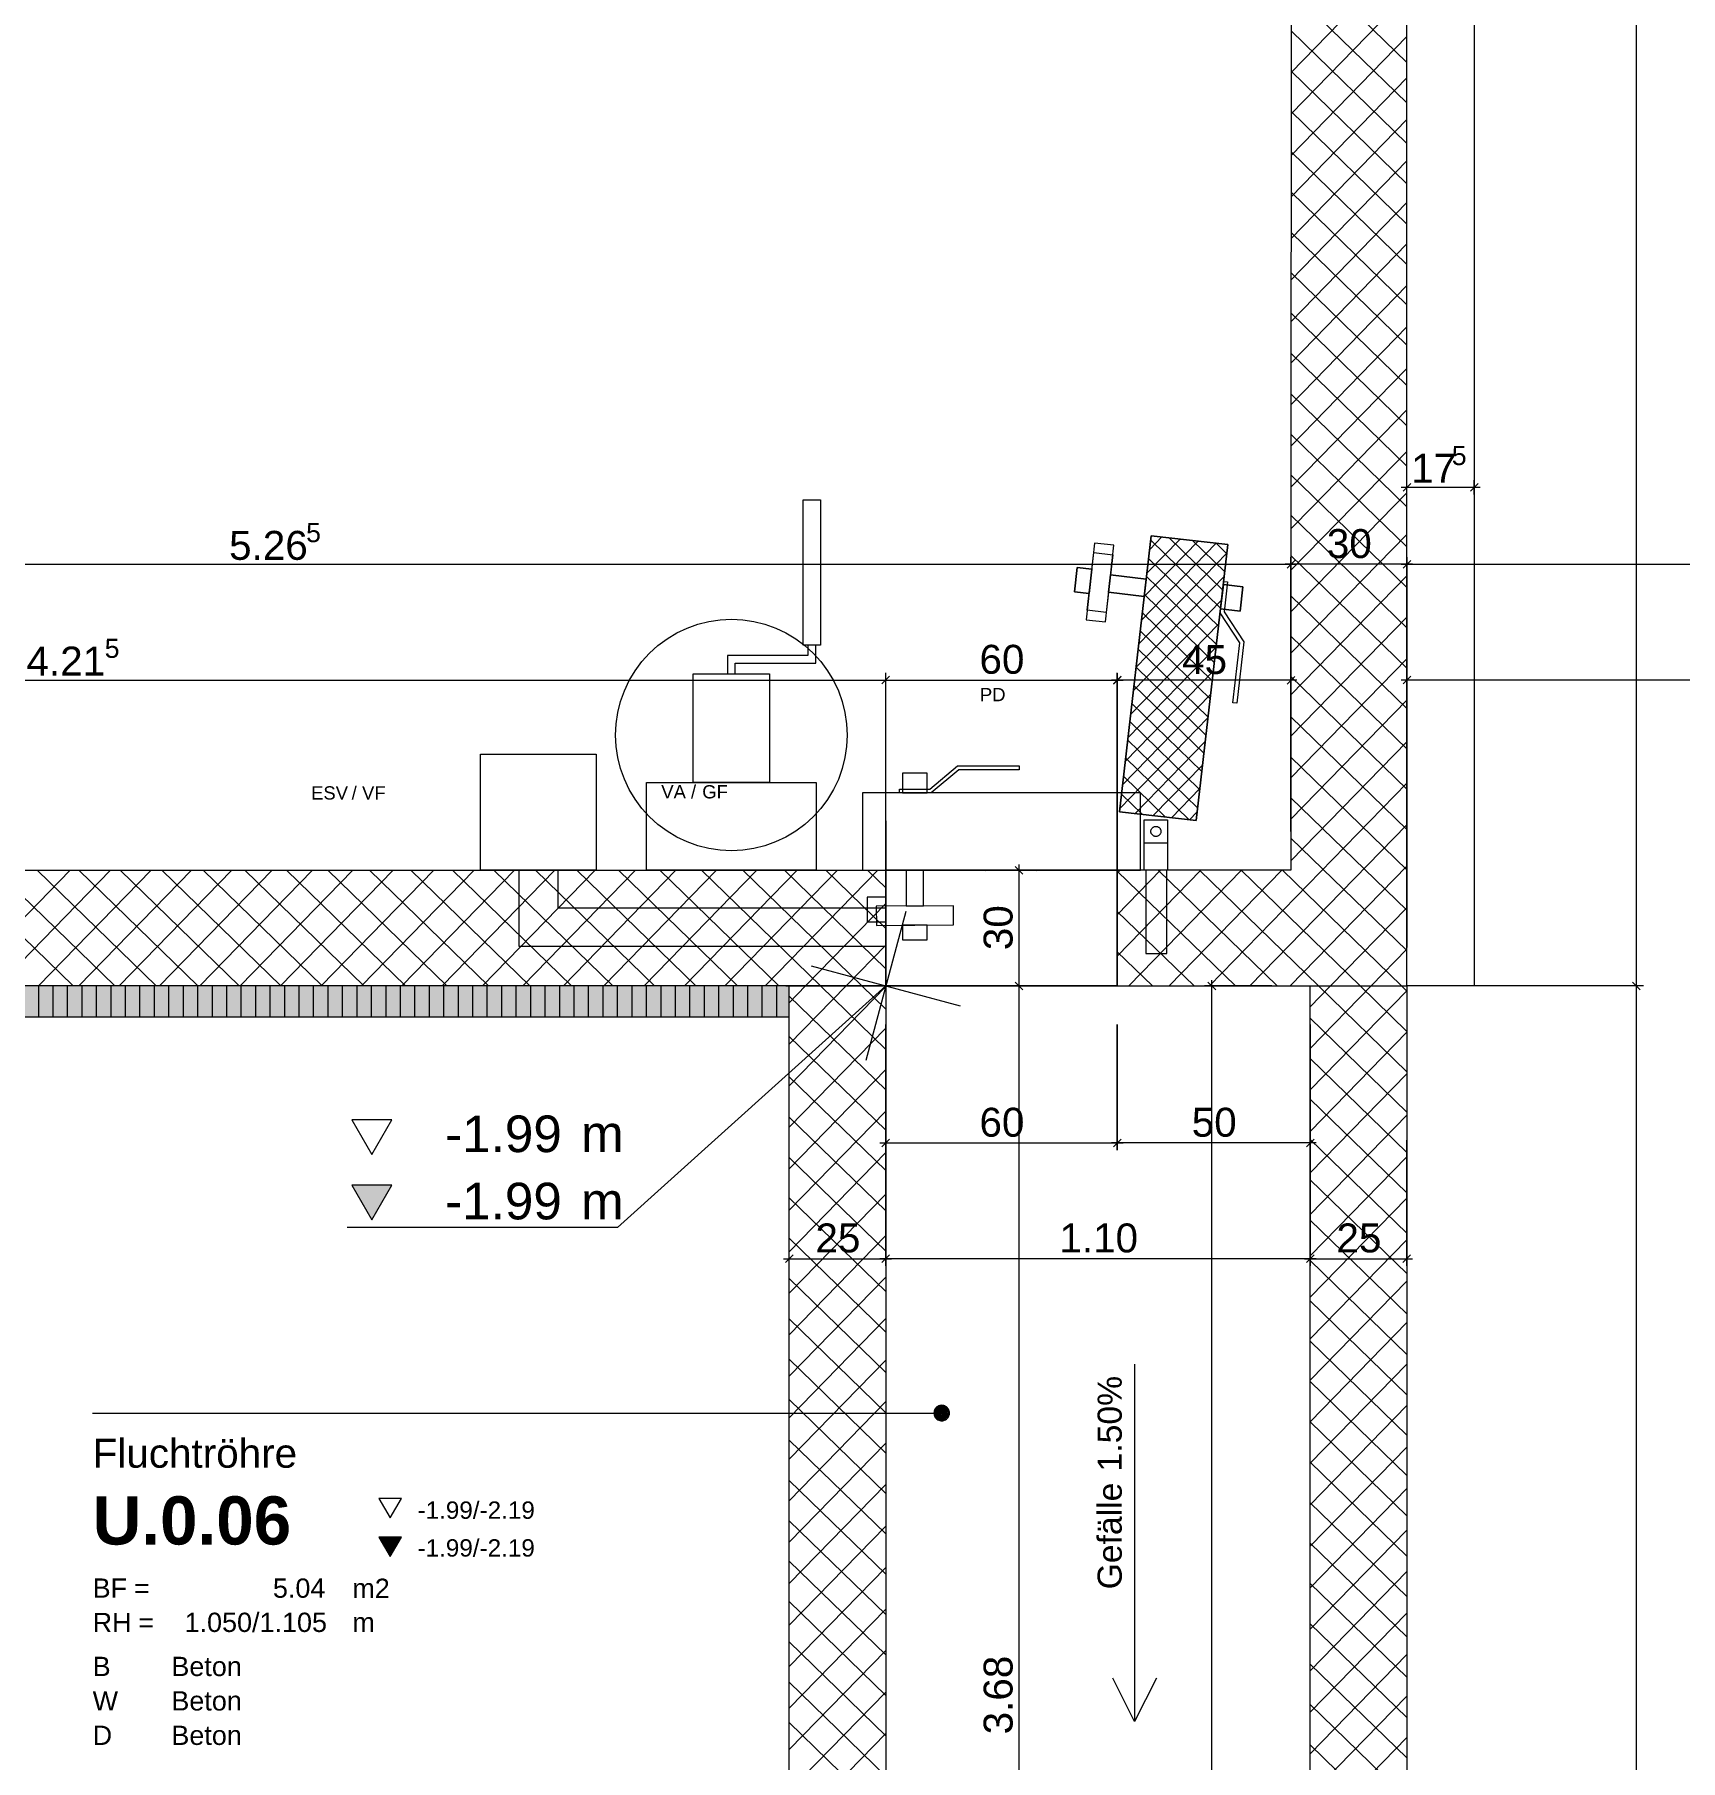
# Model space of a CAD drawing. Extents: x 0 to 1189, y 0 to 841.
# Drawn here: x 95.2 to 180.5, y 232 to 321.5 of the extents above; entities that cross this region are included whole.
import ezdxf
from ezdxf.lldxf.tags import DXFTag

# ---------------------------------------------------------------- set-up
doc = ezdxf.new("R2010")
doc.units = 0
doc.layers.get('0').update_dxf_attribs({"lineweight": 35})
for name, color, linetype, lineweight in [('211.5 Stahlbeton Kontur', 7, 'Continuous', 25), ('211.5 Stahlbeton Schraffur', 7, 'Continuous', 25), ('217.0 Schutzraum', 7, 'Continuous', 25), ('225.2 Dämmung Aussen', 7, 'Continuous', 25), ('225.2 Dämmung Innen', 7, 'Continuous', 25), ('Bemassung', 7, 'Continuous', 25), ('Höhenkoten', 7, 'Continuous', 25), ('Raumstempel', 7, 'Continuous', 25)]:
    doc.layers.add(name, color=color, linetype=linetype, lineweight=lineweight)
doc.styles.get("Standard").update_dxf_attribs({"font": 'arial.ttf'})
tags = doc.linetypes.add('Wipeout_Contour', pattern=[1, 0, -1]).pattern_tags.tags
tags[6:7] = [DXFTag(74, 4), DXFTag(75, 0), DXFTag(340, '0'), DXFTag(46, 1.0), DXFTag(50, 0.0), DXFTag(44, 0.0), DXFTag(45, 0.0)]
tags[4:5] = [DXFTag(74, 4), DXFTag(75, 0), DXFTag(340, '0'), DXFTag(46, 1.0), DXFTag(50, 0.0), DXFTag(44, 0.0), DXFTag(45, 0.0)]

# ---------------------------------------------------------------- blocks, each defined once
blk = doc.blocks.new('Referenz-A0SO6TOG06', base_point=(4.401, 96.704))
at = {"layer": '211.5 Stahlbeton Kontur', "color": 0, "lineweight": 18}
for p, q in [((160.336, 450.142), (160.331, 297)), ((166.331, 297), (166.334, 381.142)), ((160.331, 297), (160.331, 278.142)), ((166.331, 272.142), (166.331, 297)), ((153.091, 295.482), (151.436, 281.177)), ((157.064, 295.022), (153.091, 295.482)), ((155.409, 280.717), (157.064, 295.022)), ((151.436, 281.177), (155.409, 280.717)), ((55.031, 278.145), (139.331, 278.142)), ((139.331, 278.142), (139.331, 272.142)), ((160.331, 278.142), (151.331, 278.142)), ((151.331, 278.142), (151.331, 272.142)), ((134.331, 272.142), (49.031, 272.145)), ((134.156, 272.142), (139.331, 272.142)), ((139.331, 272.142), (134.331, 272.142)), ((134.331, 270.543), (134.331, 272.142)), ((139.331, 272.142), (139.328, 198.542)), ((151.331, 272.142), (160.331, 272.142)), ((160.331, 272.142), (161.331, 272.141)), ((161.328, 198.541), (161.331, 272.142)), ((161.331, 272.141), (166.331, 272.142)), ((161.331, 272.142), (166.331, 272.142)), ((166.331, 272.142), (166.328, 175.541)), ((134.33, 255.564), (134.331, 270.543)), ((134.328, 175.542), (134.33, 255.564))]:
    blk.add_line(p, q, dxfattribs=at)
at = {"layer": '211.5 Stahlbeton Schraffur', "color": 0, "lineweight": 13}
for p, q in [((166.332, 320.013), (160.332, 325.85)), ((160.332, 319.504), (166.332, 325.671)), ((166.332, 317.92), (160.332, 323.758)), ((160.332, 317.353), (166.332, 323.52)), ((166.332, 315.827), (160.332, 321.665)), ((160.332, 315.202), (166.332, 321.369)), ((166.332, 313.735), (160.332, 319.572)), ((160.332, 313.051), (166.332, 319.218)), ((166.332, 311.642), (160.332, 317.479)), ((160.332, 310.9), (166.332, 317.067)), ((166.332, 309.549), (160.332, 315.387)), ((160.332, 308.749), (166.332, 314.916)), ((166.332, 307.456), (160.332, 313.294)), ((160.332, 306.598), (166.332, 312.765)), ((166.332, 305.364), (160.332, 311.201)), ((160.332, 304.447), (166.332, 310.614)), ((166.332, 303.271), (160.332, 309.108)), ((160.332, 302.295), (166.332, 308.462)), ((166.332, 301.178), (160.332, 307.016)), ((160.332, 300.144), (166.332, 306.311)), ((166.332, 299.085), (160.332, 304.923)), ((160.331, 297.993), (166.332, 304.16)), ((166.324, 297), (160.332, 302.83)), ((161.458, 297), (166.332, 302.009)), ((164.173, 297), (160.332, 300.737)), ((163.551, 297), (166.332, 299.858)), ((162.022, 297), (160.331, 298.644)), ((165.644, 297), (166.331, 297.707)), ((160.331, 295.842), (161.458, 297)), ((160.331, 293.691), (163.551, 297)), ((160.331, 291.54), (165.644, 297)), ((166.331, 290.714), (160.331, 296.552)), ((166.331, 292.807), (162.022, 297)), ((166.331, 294.9), (164.173, 297)), ((166.331, 296.992), (166.324, 297)), ((152.867, 293.548), (154.581, 295.309)), ((153.008, 294.768), (153.64, 295.418)), ((156.792, 292.67), (154.012, 295.375)), ((160.331, 289.389), (166.331, 295.556)), ((152.443, 289.886), (157.013, 294.583)), ((152.585, 291.107), (156.462, 295.092)), ((152.726, 292.327), (155.521, 295.2)), ((156.683, 291.73), (153.064, 295.251)), ((156.901, 293.611), (155.233, 295.234)), ((157.01, 294.552), (156.454, 295.093)), ((166.331, 288.621), (160.331, 294.459)), ((156.574, 290.789), (152.955, 294.311)), ((152.302, 288.665), (156.872, 293.362)), ((156.466, 289.849), (152.846, 293.37)), ((160.331, 287.238), (166.331, 293.405)), ((152.161, 287.445), (156.731, 292.142)), ((156.357, 288.908), (152.738, 292.43)), ((166.331, 286.529), (160.331, 292.366)), ((152.02, 286.224), (156.59, 290.921)), ((156.248, 287.968), (152.629, 291.489)), ((160.331, 285.087), (166.331, 291.254)), ((156.139, 287.027), (152.52, 290.548)), ((166.331, 284.436), (160.331, 290.273)), ((151.878, 285.003), (156.449, 289.7)), ((156.03, 286.087), (152.411, 289.608)), ((160.331, 282.936), (166.331, 289.103)), ((151.737, 283.783), (156.307, 288.48)), ((155.922, 285.146), (152.302, 288.667)), ((166.331, 282.343), (160.331, 288.181)), ((151.596, 282.562), (156.166, 287.259)), ((155.813, 284.205), (152.194, 287.727)), ((155.704, 283.265), (152.085, 286.786)), ((160.331, 280.785), (166.331, 286.952)), ((151.455, 281.341), (156.025, 286.038)), ((155.595, 282.324), (151.976, 285.846)), ((166.331, 280.25), (160.331, 286.088)), ((155.486, 281.384), (151.867, 284.905)), ((152.25, 281.083), (155.884, 284.818)), ((160.331, 278.634), (166.331, 284.801)), ((155.054, 280.759), (151.758, 283.965)), ((166.331, 278.158), (160.331, 283.995)), ((153.833, 280.9), (151.65, 283.024)), ((153.19, 280.974), (155.742, 283.597)), ((152.612, 281.041), (151.541, 282.084)), ((154.131, 280.865), (155.601, 282.377)), ((156.107, 272.142), (166.331, 282.65)), ((166.331, 276.065), (160.331, 281.902)), ((155.071, 280.756), (155.46, 281.156)), ((158.2, 272.142), (166.331, 280.498)), ((166.331, 273.972), (160.331, 279.81)), ((160.293, 272.142), (166.331, 278.347)), ((97.227, 272.143), (91.06, 278.144)), ((91.232, 272.144), (97.069, 278.144)), ((99.378, 272.143), (93.211, 278.144)), ((93.324, 272.144), (99.162, 278.143)), ((101.529, 272.143), (95.362, 278.144)), ((95.417, 272.144), (101.255, 278.143)), ((97.51, 272.143), (103.347, 278.143)), ((103.68, 272.143), (97.513, 278.143)), ((99.603, 272.143), (105.44, 278.143)), ((105.831, 272.143), (99.664, 278.143)), ((101.695, 272.143), (107.533, 278.143)), ((107.982, 272.143), (101.815, 278.143)), ((103.788, 272.143), (109.626, 278.143)), ((110.133, 272.143), (103.966, 278.143)), ((105.881, 272.143), (111.718, 278.143)), ((112.284, 272.143), (106.117, 278.143)), ((107.974, 272.143), (113.811, 278.143)), ((114.436, 272.143), (108.268, 278.143)), ((110.066, 272.143), (115.904, 278.143)), ((116.587, 272.143), (110.42, 278.143)), ((112.159, 272.143), (117.997, 278.143)), ((118.738, 272.143), (112.571, 278.143)), ((114.252, 272.143), (120.09, 278.143)), ((120.889, 272.143), (114.722, 278.143)), ((116.345, 272.143), (122.182, 278.143)), ((123.04, 272.143), (116.873, 278.143)), ((118.437, 272.143), (124.275, 278.143)), ((125.191, 272.143), (119.024, 278.143)), ((120.53, 272.143), (126.368, 278.143)), ((127.342, 272.142), (121.175, 278.143)), ((122.623, 272.143), (128.461, 278.143)), ((129.493, 272.142), (123.326, 278.143)), ((124.716, 272.143), (130.553, 278.142)), ((131.644, 272.142), (125.477, 278.143)), ((126.808, 272.142), (132.646, 278.142)), ((133.795, 272.142), (127.628, 278.143)), ((128.901, 272.142), (134.739, 278.142)), ((135.946, 272.142), (129.779, 278.143)), ((130.994, 272.142), (136.832, 278.142)), ((138.097, 272.142), (131.93, 278.142)), ((133.087, 272.142), (138.924, 278.142)), ((139.331, 273.035), (134.081, 278.142)), ((139.331, 275.128), (136.232, 278.142)), ((139.331, 277.221), (138.384, 278.142)), ((151.331, 277.987), (151.481, 278.142)), ((151.331, 275.836), (153.574, 278.142)), ((151.331, 273.685), (155.667, 278.142)), ((157.457, 272.142), (151.331, 278.102)), ((151.922, 272.142), (157.759, 278.142)), ((159.608, 272.142), (153.441, 278.142)), ((154.015, 272.142), (159.852, 278.142)), ((161.759, 272.141), (155.592, 278.142)), ((163.91, 272.141), (157.743, 278.142)), ((166.061, 272.142), (159.894, 278.142)), ((135.18, 272.142), (139.331, 276.409)), ((155.306, 272.142), (151.331, 276.009)), ((162.386, 272.141), (166.331, 276.196)), ((137.272, 272.142), (139.331, 274.258)), ((153.155, 272.142), (151.331, 273.917)), ((164.478, 272.141), (166.331, 274.045)), ((134.331, 271.27), (135.18, 272.142)), ((134.331, 269.119), (137.272, 272.142)), ((134.331, 266.968), (139.331, 272.107)), ((139.331, 268.85), (135.946, 272.142)), ((139.331, 270.942), (138.097, 272.142)), ((161.331, 271.057), (162.386, 272.142)), ((161.331, 268.906), (164.479, 272.142)), ((166.331, 267.694), (161.759, 272.142)), ((166.331, 269.787), (163.91, 272.142)), ((166.331, 271.879), (166.061, 272.142)), ((139.331, 266.757), (134.331, 271.621)), ((161.331, 266.755), (166.331, 271.894)), ((166.33, 265.601), (161.331, 270.466)), ((134.33, 264.816), (139.331, 269.956)), ((139.33, 264.664), (134.331, 269.529)), ((161.33, 264.604), (166.331, 269.743)), ((134.33, 262.665), (139.331, 267.805)), ((161.33, 262.453), (166.331, 267.592)), ((166.33, 263.508), (161.331, 268.373)), ((139.33, 262.571), (134.331, 267.436)), ((166.33, 261.415), (161.33, 266.28)), ((134.33, 260.514), (139.33, 265.653)), ((139.33, 260.478), (134.33, 265.343)), ((161.33, 260.302), (166.33, 265.441)), ((166.33, 259.323), (161.33, 264.187)), ((134.33, 258.363), (139.33, 263.502)), ((139.33, 258.386), (134.33, 263.25)), ((161.33, 258.151), (166.33, 263.29)), ((134.33, 256.212), (139.33, 261.351)), ((166.33, 257.23), (161.33, 262.095)), ((139.33, 256.293), (134.33, 261.158)), ((161.33, 256), (166.33, 261.139)), ((166.33, 255.137), (161.33, 260.002)), ((134.33, 254.061), (139.33, 259.2)), ((139.33, 254.2), (134.33, 259.065)), ((161.33, 253.849), (166.33, 258.988)), ((166.33, 253.044), (161.33, 257.909)), ((134.33, 251.91), (139.33, 257.049)), ((139.33, 252.107), (134.33, 256.972)), ((161.33, 251.697), (166.33, 256.837)), ((166.33, 250.952), (161.33, 255.816)), ((134.33, 249.759), (139.33, 254.898)), ((139.33, 250.015), (134.33, 254.879)), ((161.33, 249.546), (166.33, 254.686)), ((166.33, 248.859), (161.33, 253.723)), ((139.33, 247.922), (134.33, 252.786)), ((134.33, 247.608), (139.33, 252.747)), ((161.33, 247.395), (166.33, 252.534)), ((166.33, 246.766), (161.33, 251.631)), ((139.33, 245.829), (134.33, 250.694)), ((134.33, 245.457), (139.33, 250.596)), ((161.33, 245.244), (166.33, 250.383)), ((166.33, 244.673), (161.33, 249.538)), ((139.33, 243.736), (134.33, 248.601)), ((134.33, 243.306), (139.33, 248.445)), ((161.33, 243.093), (166.33, 248.232)), ((166.33, 242.581), (161.33, 247.445)), ((139.33, 241.644), (134.33, 246.508)), ((134.33, 241.155), (139.33, 246.294)), ((161.33, 240.942), (166.33, 246.081)), ((166.33, 240.488), (161.33, 245.352)), ((139.33, 239.551), (134.33, 244.415)), ((134.33, 239.004), (139.33, 244.143)), ((161.33, 238.791), (166.33, 243.93)), ((166.33, 238.395), (161.33, 243.26)), ((139.33, 237.458), (134.33, 242.323)), ((134.33, 236.853), (139.33, 241.992)), ((161.33, 236.64), (166.33, 241.779)), ((166.33, 236.302), (161.33, 241.167)), ((139.33, 235.365), (134.33, 240.23)), ((134.33, 234.701), (139.33, 239.841)), ((161.33, 234.489), (166.33, 239.628)), ((166.33, 234.209), (161.33, 239.074)), ((139.329, 233.272), (134.33, 238.137)), ((134.329, 232.55), (139.33, 237.69)), ((161.329, 232.338), (166.33, 237.477)), ((166.329, 232.117), (161.33, 236.981)), ((134.329, 230.399), (139.33, 235.538)), ((139.329, 231.18), (134.33, 236.044)), ((161.329, 230.187), (166.33, 235.326)), ((166.329, 230.024), (161.33, 234.889)), ((139.329, 229.087), (134.329, 233.952)), ((134.329, 228.248), (139.329, 233.387)), ((161.329, 228.036), (166.329, 233.175)), ((166.329, 227.931), (161.329, 232.796))]:
    blk.add_line(p, q, dxfattribs=at)
at = {"layer": '217.0 Schutzraum', "color": 0, "lineweight": 13}
for p, q in [((135.052, 297.351), (135.952, 297.351)), ((135.052, 297), (135.052, 297.351)), ((135.952, 297.351), (135.952, 297)), ((135.051, 289.811), (135.052, 297)), ((135.952, 297), (135.951, 289.811)), ((151.436, 281.177), (153.091, 295.482)), ((153.091, 295.482), (151.436, 281.177)), ((153.091, 295.482), (151.436, 281.177)), ((153.091, 295.482), (157.064, 295.022)), ((157.064, 295.022), (153.091, 295.482)), ((157.064, 295.022), (153.091, 295.482)), ((150.156, 295.099), (149.719, 291.123)), ((149.766, 291.627), (150.11, 294.607)), ((150.11, 294.607), (151.104, 294.492)), ((151.15, 294.99), (150.156, 295.099)), ((150.713, 291.014), (151.15, 294.99)), ((151.104, 294.492), (150.759, 291.512)), ((157.064, 295.022), (155.409, 280.717)), ((155.409, 280.717), (157.064, 295.022)), ((155.409, 280.717), (157.064, 295.022)), ((149.11, 292.573), (149.256, 293.835)), ((149.256, 293.835), (149.11, 292.573)), ((149.256, 293.835), (150.011, 293.748)), ((150.011, 293.748), (149.256, 293.835)), ((150.011, 293.748), (149.865, 292.486)), ((149.865, 292.486), (150.011, 293.748)), ((150.88, 292.555), (150.983, 293.449)), ((150.983, 293.449), (150.88, 292.555)), ((150.983, 293.449), (152.831, 293.235)), ((152.831, 293.235), (150.983, 293.449)), ((152.831, 293.235), (152.727, 292.341)), ((152.727, 292.341), (152.831, 293.235)), ((156.655, 291.485), (156.844, 293.118)), ((156.655, 291.485), (156.844, 293.118)), ((156.68, 291.698), (156.826, 292.959)), ((156.826, 292.959), (156.68, 291.698)), ((156.826, 292.959), (157.839, 292.842)), ((157.839, 292.842), (156.826, 292.959)), ((156.844, 293.118), (157.043, 293.095)), ((156.844, 293.118), (157.043, 293.095)), ((157.043, 293.095), (156.862, 291.535)), ((157.043, 293.095), (156.862, 291.535)), ((157.839, 292.842), (157.693, 291.581)), ((157.693, 291.581), (157.839, 292.842)), ((149.865, 292.486), (149.11, 292.573)), ((149.11, 292.573), (149.865, 292.486)), ((152.727, 292.341), (150.88, 292.555)), ((150.88, 292.555), (152.727, 292.341)), ((129.035, 290.695), (129.59, 290.893)), ((129.59, 290.893), (130.161, 291.036)), ((130.161, 291.036), (130.743, 291.122)), ((130.743, 291.122), (131.331, 291.151)), ((131.331, 291.151), (131.919, 291.122)), ((131.919, 291.122), (132.502, 291.036)), ((132.502, 291.036), (133.073, 290.893)), ((133.073, 290.893), (133.627, 290.694)), ((149.719, 291.123), (150.713, 291.014)), ((150.759, 291.512), (149.766, 291.627)), ((157.683, 289.928), (156.655, 291.485)), ((157.683, 289.928), (156.655, 291.485)), ((157.693, 291.581), (156.68, 291.698)), ((156.68, 291.698), (157.693, 291.581)), ((156.862, 291.535), (157.89, 289.977)), ((156.862, 291.535), (157.89, 289.977)), ((127.525, 289.79), (127.998, 290.14)), ((127.998, 290.14), (128.503, 290.443)), ((128.503, 290.443), (129.035, 290.695)), ((133.627, 290.694), (134.159, 290.442)), ((134.159, 290.442), (134.665, 290.14)), ((134.665, 290.14), (135.137, 289.789)), ((157.324, 286.821), (157.683, 289.928)), ((157.324, 286.821), (157.683, 289.928)), ((157.89, 289.977), (157.522, 286.798)), ((157.89, 289.977), (157.522, 286.798)), ((126.693, 288.958), (127.088, 289.394)), ((127.088, 289.394), (127.525, 289.79)), ((135.301, 289.27), (131.131, 289.27)), ((131.131, 289.27), (131.131, 288.33)), ((135.951, 289.811), (135.051, 289.811)), ((135.137, 289.789), (135.574, 289.393)), ((135.701, 289.811), (135.301, 289.811)), ((135.301, 289.811), (135.301, 289.27)), ((135.574, 289.393), (135.969, 288.957)), ((135.701, 288.87), (135.701, 289.811)), ((126.039, 287.98), (126.342, 288.485)), ((126.342, 288.485), (126.693, 288.958)), ((129.35, 282.691), (129.351, 288.331)), ((129.351, 288.331), (133.311, 288.33)), ((131.131, 288.33), (131.531, 288.33)), ((131.531, 288.33), (131.531, 288.87)), ((131.531, 288.87), (135.701, 288.87)), ((133.311, 288.33), (133.31, 282.69)), ((135.969, 288.957), (136.32, 288.484)), ((136.32, 288.484), (136.622, 287.979)), ((125.589, 286.894), (125.788, 287.448)), ((125.788, 287.448), (126.039, 287.98)), ((136.622, 287.979), (136.874, 287.447)), ((136.874, 287.447), (137.072, 286.892)), ((125.446, 286.322), (125.589, 286.894)), ((137.072, 286.892), (137.215, 286.321)), ((157.522, 286.798), (157.324, 286.821)), ((157.522, 286.798), (157.324, 286.821)), ((125.331, 285.152), (125.359, 285.74)), ((125.359, 285.74), (125.446, 286.322)), ((137.215, 286.321), (137.302, 285.739)), ((137.302, 285.739), (137.331, 285.15)), ((125.359, 284.564), (125.331, 285.152)), ((125.446, 283.981), (125.359, 284.564)), ((137.302, 284.562), (137.215, 283.98)), ((137.331, 285.15), (137.302, 284.562)), ((118.33, 284.152), (124.33, 284.151)), ((118.33, 278.152), (118.33, 284.152)), ((124.33, 284.151), (124.33, 278.151)), ((125.589, 283.41), (125.446, 283.981)), ((137.215, 283.98), (137.072, 283.409)), ((125.787, 282.856), (125.589, 283.41)), ((126.039, 282.323), (125.787, 282.856)), ((136.874, 282.854), (136.622, 282.322)), ((137.072, 283.409), (136.874, 282.854)), ((141.477, 283.173), (140.207, 283.173)), ((140.207, 283.173), (140.207, 282.152)), ((141.477, 282.152), (141.477, 283.173)), ((141.618, 282.352), (143.047, 283.552)), ((143.12, 283.352), (141.691, 282.152)), ((143.047, 283.552), (146.247, 283.552)), ((146.247, 283.352), (143.12, 283.352)), ((146.247, 283.552), (146.247, 283.352)), ((126.341, 281.818), (126.039, 282.323)), ((126.927, 282.691), (135.733, 282.69)), ((126.927, 278.152), (126.927, 282.691)), ((133.31, 282.69), (129.35, 282.691)), ((135.733, 282.69), (135.733, 278.151)), ((136.622, 282.322), (136.319, 281.817)), ((152.531, 282.152), (138.131, 282.152)), ((138.131, 282.152), (138.131, 278.152)), ((152.531, 282.152), (138.131, 282.152)), ((138.131, 282.152), (138.131, 278.152)), ((140.047, 282.152), (140.047, 282.352)), ((140.047, 282.352), (141.618, 282.352)), ((141.691, 282.152), (140.047, 282.152)), ((140.207, 282.152), (141.477, 282.152)), ((152.531, 278.152), (152.531, 282.152)), ((152.531, 278.152), (152.531, 282.152)), ((126.692, 281.345), (126.341, 281.818)), ((127.087, 280.909), (126.692, 281.345)), ((135.968, 281.344), (135.573, 280.908)), ((136.319, 281.817), (135.968, 281.344)), ((155.409, 280.717), (151.436, 281.177)), ((151.436, 281.177), (155.409, 280.717)), ((151.436, 281.177), (155.409, 280.717)), ((127.524, 280.514), (127.087, 280.909)), ((127.997, 280.163), (127.524, 280.514)), ((128.502, 279.86), (127.997, 280.163)), ((134.663, 280.162), (134.158, 279.859)), ((135.136, 280.513), (134.663, 280.162)), ((135.573, 280.908), (135.136, 280.513)), ((139.331, 278.142), (139.331, 280.701)), ((139.331, 280.701), (139.331, 278.142)), ((139.331, 278.142), (139.331, 280.701)), ((139.331, 280.701), (139.331, 278.142)), ((151.331, 278.142), (151.331, 280.701)), ((151.331, 280.701), (151.331, 278.142)), ((151.331, 278.142), (151.331, 280.701)), ((151.331, 280.701), (151.331, 278.142)), ((152.731, 280.752), (153.931, 280.752)), ((152.731, 278.152), (152.731, 280.752)), ((152.731, 280.752), (153.931, 280.752)), ((152.731, 279.552), (152.731, 280.752)), ((153.071, 280.152), (153.072, 280.178)), ((153.072, 280.127), (153.071, 280.152)), ((153.072, 280.178), (153.076, 280.203)), ((153.076, 280.102), (153.072, 280.127)), ((153.076, 280.203), (153.082, 280.228)), ((153.082, 280.077), (153.076, 280.102)), ((153.082, 280.228), (153.09, 280.252)), ((153.09, 280.053), (153.082, 280.077)), ((153.09, 280.252), (153.101, 280.275)), ((153.101, 280.275), (153.114, 280.297)), ((153.114, 280.297), (153.13, 280.317)), ((153.13, 280.317), (153.147, 280.336)), ((153.147, 280.336), (153.166, 280.353)), ((153.166, 280.353), (153.186, 280.369)), ((153.186, 280.369), (153.208, 280.382)), ((153.208, 280.382), (153.231, 280.393)), ((153.231, 280.393), (153.255, 280.401)), ((153.255, 280.401), (153.28, 280.408)), ((153.28, 280.408), (153.305, 280.411)), ((153.305, 280.411), (153.331, 280.412)), ((153.331, 280.412), (153.356, 280.411)), ((153.356, 280.411), (153.381, 280.408)), ((153.381, 280.408), (153.406, 280.401)), ((153.406, 280.401), (153.43, 280.393)), ((153.43, 280.393), (153.453, 280.382)), ((153.453, 280.382), (153.475, 280.369)), ((153.475, 280.369), (153.496, 280.353)), ((153.496, 280.353), (153.514, 280.336)), ((153.514, 280.336), (153.532, 280.317)), ((153.532, 280.317), (153.547, 280.297)), ((153.547, 280.297), (153.56, 280.275)), ((153.56, 280.275), (153.571, 280.252)), ((153.571, 280.252), (153.579, 280.228)), ((153.579, 280.077), (153.571, 280.053)), ((153.579, 280.228), (153.586, 280.203)), ((153.586, 280.102), (153.579, 280.077)), ((153.586, 280.203), (153.589, 280.178)), ((153.589, 280.127), (153.586, 280.102)), ((153.589, 280.178), (153.591, 280.152)), ((153.591, 280.152), (153.589, 280.127)), ((153.931, 280.752), (153.931, 278.152)), ((153.931, 280.752), (153.931, 279.552)), ((129.034, 279.608), (128.502, 279.86)), ((129.588, 279.41), (129.034, 279.608)), ((130.159, 279.267), (129.588, 279.41)), ((130.742, 279.18), (130.159, 279.267)), ((132.5, 279.266), (131.918, 279.18)), ((133.072, 279.409), (132.5, 279.266)), ((133.626, 279.608), (133.072, 279.409)), ((134.158, 279.859), (133.626, 279.608)), ((153.931, 279.552), (152.731, 279.552)), ((153.101, 280.03), (153.09, 280.053)), ((153.114, 280.008), (153.101, 280.03)), ((153.13, 279.988), (153.114, 280.008)), ((153.147, 279.969), (153.13, 279.988)), ((153.166, 279.952), (153.147, 279.969)), ((153.186, 279.936), (153.166, 279.952)), ((153.208, 279.923), (153.186, 279.936)), ((153.231, 279.912), (153.208, 279.923)), ((153.255, 279.904), (153.231, 279.912)), ((153.28, 279.897), (153.255, 279.904)), ((153.305, 279.894), (153.28, 279.897)), ((153.331, 279.892), (153.305, 279.894)), ((153.356, 279.894), (153.331, 279.892)), ((153.381, 279.897), (153.356, 279.894)), ((153.406, 279.904), (153.381, 279.897)), ((153.43, 279.912), (153.406, 279.904)), ((153.453, 279.923), (153.43, 279.912)), ((153.475, 279.936), (153.453, 279.923)), ((153.496, 279.952), (153.475, 279.936)), ((153.514, 279.969), (153.496, 279.952)), ((153.532, 279.988), (153.514, 279.969)), ((153.547, 280.008), (153.532, 279.988)), ((153.56, 280.03), (153.547, 280.008)), ((153.571, 280.053), (153.56, 280.03)), ((131.33, 279.151), (130.742, 279.18)), ((131.918, 279.18), (131.33, 279.151)), ((124.33, 278.151), (118.33, 278.152)), ((120.33, 274.192), (120.33, 278.151)), ((120.33, 278.151), (122.33, 278.151)), ((122.33, 278.151), (122.33, 276.192)), ((135.733, 278.151), (126.927, 278.152)), ((138.131, 278.152), (152.531, 278.152)), ((138.131, 278.152), (152.531, 278.152)), ((139.331, 278.142), (151.331, 278.142)), ((139.331, 272.142), (139.331, 278.142)), ((139.331, 278.065), (139.331, 278.142)), ((139.331, 278.142), (139.331, 278.065)), ((139.331, 278.065), (139.331, 278.142)), ((139.331, 278.142), (139.331, 278.065)), ((151.331, 278.142), (139.331, 278.142)), ((139.331, 278.142), (151.331, 278.142)), ((139.331, 278.142), (151.331, 278.142)), ((141.292, 278.152), (140.392, 278.152)), ((140.392, 278.152), (140.392, 276.292)), ((141.292, 276.292), (141.292, 278.152)), ((144.505, 278.142), (144.581, 278.142)), ((144.581, 278.142), (144.505, 278.142)), ((144.505, 278.132), (144.581, 278.142)), ((144.581, 278.142), (144.505, 278.132)), ((144.581, 278.142), (147.14, 278.129)), ((147.14, 278.129), (144.581, 278.142)), ((145.622, 278.142), (151.331, 278.142)), ((151.331, 278.142), (145.622, 278.142)), ((151.331, 278.142), (151.331, 272.142)), ((151.331, 278.142), (151.331, 272.142)), ((151.331, 272.142), (151.331, 278.142)), ((151.331, 278.142), (151.331, 272.142)), ((151.331, 272.142), (151.331, 278.142)), ((151.331, 278.142), (151.331, 272.142)), ((151.331, 278.065), (151.331, 278.142)), ((151.331, 278.142), (151.331, 278.065)), ((151.331, 278.065), (151.331, 278.142)), ((151.331, 278.142), (151.331, 278.065)), ((153.931, 278.152), (152.731, 278.152)), ((153.892, 278.152), (152.814, 278.151)), ((152.814, 278.151), (152.814, 273.825)), ((153.892, 273.826), (153.892, 278.152)), ((139.338, 276.752), (138.367, 276.752)), ((138.367, 276.752), (138.367, 275.46)), ((139.338, 275.46), (139.338, 276.752)), ((122.33, 276.192), (139.331, 276.192)), ((142.842, 276.304), (138.842, 276.281)), ((138.842, 276.281), (138.848, 275.281)), ((139.331, 276.192), (139.331, 274.192)), ((140.392, 276.292), (141.292, 276.292)), ((142.848, 275.304), (142.842, 276.304)), ((138.367, 275.46), (139.338, 275.46)), ((138.848, 275.281), (142.848, 275.304)), ((141.477, 275.292), (140.207, 275.292)), ((140.207, 275.292), (140.207, 274.532)), ((141.477, 274.532), (141.477, 275.292)), ((139.331, 274.192), (120.33, 274.192)), ((140.207, 274.532), (141.477, 274.532)), ((152.814, 273.825), (153.892, 273.826)), ((151.331, 272.152), (139.331, 272.152)), ((139.331, 272.142), (151.331, 272.142))]:
    blk.add_line(p, q, dxfattribs=at)
at = {"layer": '225.2 Dämmung Aussen', "color": 0, "linetype": 'Wipeout_Contour', "lineweight": 0, "ltscale": 15.004224}
for p, q in [((134.331, 272.142), (49.036, 272.142)), ((134.331, 270.545), (134.331, 272.142)), ((49.036, 270.545), (134.331, 270.545))]:
    blk.add_line(p, q, dxfattribs=at)
at = {"layer": '225.2 Dämmung Aussen', "color": 0, "lineweight": 13}
for p, q in [((134.331, 272.142), (49.036, 272.142)), ((95.434, 270.545), (95.434, 272.142)), ((96.184, 270.545), (96.184, 272.142)), ((96.934, 270.545), (96.934, 272.142)), ((97.684, 270.545), (97.684, 272.142)), ((98.434, 270.545), (98.434, 272.142)), ((99.184, 270.545), (99.184, 272.142)), ((99.934, 270.545), (99.934, 272.142)), ((100.684, 270.545), (100.684, 272.142)), ((101.434, 270.545), (101.434, 272.142)), ((102.184, 270.545), (102.184, 272.142)), ((102.934, 270.545), (102.934, 272.142)), ((103.684, 270.545), (103.684, 272.142)), ((104.434, 270.545), (104.434, 272.142)), ((105.184, 270.545), (105.184, 272.142)), ((105.934, 270.545), (105.934, 272.142)), ((106.684, 270.545), (106.684, 272.142)), ((107.434, 270.545), (107.434, 272.142)), ((108.184, 270.545), (108.184, 272.142)), ((108.934, 270.545), (108.934, 272.142)), ((109.684, 270.545), (109.684, 272.142)), ((110.434, 270.545), (110.434, 272.142)), ((111.184, 270.545), (111.184, 272.142)), ((111.934, 270.545), (111.934, 272.142)), ((112.684, 270.545), (112.684, 272.142)), ((113.434, 270.545), (113.434, 272.142)), ((114.184, 270.545), (114.184, 272.142)), ((114.934, 270.545), (114.934, 272.142)), ((115.684, 270.545), (115.684, 272.142)), ((116.434, 270.545), (116.434, 272.142)), ((117.184, 270.545), (117.184, 272.142)), ((117.934, 270.545), (117.934, 272.142)), ((118.684, 270.545), (118.684, 272.142)), ((119.434, 270.545), (119.434, 272.142)), ((120.184, 270.545), (120.184, 272.142)), ((120.934, 270.545), (120.934, 272.142)), ((121.684, 270.545), (121.684, 272.142)), ((122.434, 270.545), (122.434, 272.142)), ((123.184, 270.545), (123.184, 272.142)), ((123.934, 270.545), (123.934, 272.142)), ((124.684, 270.545), (124.684, 272.142)), ((125.434, 270.545), (125.434, 272.142)), ((126.184, 270.545), (126.184, 272.142)), ((126.934, 270.545), (126.934, 272.142)), ((127.684, 270.545), (127.684, 272.142)), ((128.434, 270.545), (128.434, 272.142)), ((129.184, 270.545), (129.184, 272.142)), ((129.934, 270.545), (129.934, 272.142)), ((130.684, 270.545), (130.684, 272.142)), ((131.434, 270.545), (131.434, 272.142)), ((132.184, 270.545), (132.184, 272.142)), ((132.934, 270.545), (132.934, 272.142)), ((133.684, 270.545), (133.684, 272.142)), ((134.331, 270.545), (134.331, 272.142)), ((49.036, 270.545), (134.331, 270.545))]:
    blk.add_line(p, q, dxfattribs=at)
at = {"layer": '225.2 Dämmung Aussen', "color": 7, "linetype": 'Wipeout_Contour', "lineweight": 0, "ltscale": 15.004224, "true_color": 0xffffff}
for points in [[(49.036, 270.545), (134.331, 270.545), (49.036, 272.142)], [(134.331, 270.545), (49.036, 272.142), (134.331, 272.142)]]:
    blk.add_solid(points, dxfattribs=at)
at = {"layer": '225.2 Dämmung Innen', "color": 0, "lineweight": 13}
for p, q in [((166.336, 297), (166.336, 451.134)), ((169.831, 451.134), (169.831, 297)), ((166.336, 272.142), (166.336, 297)), ((169.831, 297), (169.831, 272.142)), ((169.831, 272.142), (166.336, 272.142))]:
    blk.add_line(p, q, dxfattribs=at)
at = {"layer": 'Bemassung', "color": 0, "lineweight": 13}
for p, q in [((178.23, 297), (178.23, 447.634)), ((166.036, 297.995), (166.336, 297.995)), ((166.536, 298.195), (166.136, 297.795)), ((166.336, 297.62), (166.336, 298.37)), ((166.336, 297.995), (169.831, 297.995)), ((169.631, 297.795), (170.031, 298.195)), ((169.831, 297.62), (169.831, 298.37)), ((169.831, 297.995), (170.131, 297.995)), ((178.23, 272.142), (178.23, 297)), ((55.031, 294.001), (160.331, 294.001)), ((160.331, 294.001), (160.031, 294.001)), ((160.131, 293.801), (160.531, 294.201)), ((160.531, 294.201), (160.131, 293.801)), ((160.331, 280.142), (160.331, 294.376)), ((160.331, 294.376), (160.331, 280.142)), ((160.331, 294.001), (160.631, 294.001)), ((166.336, 294.001), (160.331, 294.001)), ((166.036, 294.001), (166.336, 294.001)), ((166.536, 294.201), (166.136, 293.801)), ((166.136, 293.801), (166.536, 294.201)), ((166.336, 274.142), (166.336, 294.376)), ((166.336, 294.376), (166.336, 274.142)), ((166.336, 294.001), (809.83, 294.001)), ((166.636, 294.001), (166.336, 294.001)), ((139.131, 287.801), (139.531, 288.201)), ((139.531, 288.201), (139.131, 287.801)), ((139.331, 280.142), (139.331, 288.376)), ((139.331, 280.142), (139.331, 288.376)), ((151.131, 287.801), (151.531, 288.201)), ((151.531, 288.19), (151.131, 287.79)), ((151.331, 280.142), (151.331, 288.376)), ((151.331, 288.365), (151.331, 280.142)), ((160.131, 287.79), (160.531, 288.19)), ((160.331, 288.365), (160.331, 280.142)), ((166.536, 288.201), (166.136, 287.801)), ((166.336, 288.376), (166.336, 280.142)), ((55.031, 288.001), (139.331, 288.001)), ((139.031, 288.001), (139.331, 288.001)), ((139.331, 288.001), (139.631, 288.001)), ((139.331, 288.001), (151.331, 288.001)), ((151.331, 287.99), (151.031, 287.99)), ((151.331, 288.001), (151.631, 288.001)), ((160.331, 287.99), (151.331, 287.99)), ((160.631, 287.99), (160.331, 287.99)), ((166.336, 288.001), (166.036, 288.001)), ((241.831, 288.001), (166.336, 288.001)), ((146.43, 277.942), (146.03, 278.342)), ((146.23, 278.442), (146.23, 278.142)), ((145.855, 278.142), (149.331, 278.142)), ((146.23, 278.142), (146.23, 272.142)), ((141.331, 272.142), (146.605, 272.142)), ((145.855, 272.142), (149.331, 272.142)), ((146.43, 271.942), (146.03, 272.342)), ((146.03, 272.342), (146.43, 271.942)), ((146.23, 272.442), (146.23, 272.142)), ((146.23, 272.142), (146.23, 198.543)), ((146.23, 272.142), (146.23, 271.842)), ((159.331, 272.141), (155.855, 272.141)), ((156.43, 271.941), (156.03, 272.341)), ((156.23, 272.141), (156.23, 272.441)), ((156.23, 180.541), (156.23, 272.141)), ((178.605, 272.142), (168.336, 272.142)), ((178.605, 272.142), (171.831, 272.142)), ((178.03, 272.342), (178.43, 271.942)), ((178.43, 271.942), (178.03, 272.342)), ((178.23, 272.142), (178.23, 272.442)), ((178.23, 271.842), (178.23, 272.142)), ((178.23, 102.341), (178.23, 272.142)), ((139.331, 270.142), (139.331, 257.626)), ((139.331, 263.626), (139.331, 270.142)), ((151.331, 263.626), (151.331, 270.142)), ((151.331, 270.142), (151.331, 263.626)), ((161.331, 270.142), (161.331, 257.626)), ((161.331, 270.141), (161.331, 263.626)), ((134.331, 257.626), (134.331, 264.142)), ((139.031, 264.001), (139.331, 264.001)), ((139.531, 264.201), (139.131, 263.801)), ((139.331, 257.626), (139.331, 264.142)), ((139.331, 264.001), (151.331, 264.001)), ((151.331, 264.001), (151.031, 264.001)), ((151.131, 263.801), (151.531, 264.201)), ((151.531, 264.201), (151.131, 263.801)), ((151.331, 264.001), (151.631, 264.001)), ((161.331, 264.001), (151.331, 264.001)), ((161.131, 263.801), (161.531, 264.201)), ((161.331, 257.626), (161.331, 264.141)), ((161.631, 264.001), (161.331, 264.001)), ((166.331, 257.626), (166.331, 264.142)), ((134.031, 258.001), (134.331, 258.001)), ((134.531, 258.201), (134.131, 257.801)), ((134.331, 258.001), (139.331, 258.001)), ((139.331, 258.001), (139.031, 258.001)), ((139.531, 258.201), (139.131, 257.801)), ((139.131, 257.801), (139.531, 258.201)), ((161.331, 258.001), (139.331, 258.001)), ((139.331, 258.001), (139.631, 258.001)), ((161.031, 258.001), (161.331, 258.001)), ((161.131, 257.801), (161.531, 258.201)), ((161.531, 258.201), (161.131, 257.801)), ((161.631, 258.001), (161.331, 258.001)), ((161.331, 258.001), (166.331, 258.001)), ((166.131, 257.801), (166.531, 258.201)), ((166.331, 258.001), (166.631, 258.001))]:
    blk.add_line(p, q, dxfattribs=at)
at = {"layer": 'Höhenkoten', "color": 0, "lineweight": 13}
for p, q in [((140.366, 276.006), (138.295, 268.278)), ((135.467, 273.177), (143.194, 271.107)), ((139.331, 272.142), (125.422, 259.618)), ((111.66, 265.209), (112.699, 263.409)), ((113.738, 265.209), (111.66, 265.209)), ((112.699, 263.409), (113.738, 265.209)), ((111.66, 261.809), (112.699, 260.009)), ((113.738, 261.809), (111.66, 261.809)), ((112.699, 260.009), (113.738, 261.809)), ((125.422, 259.618), (111.422, 259.618)), ((152.23, 252.526), (152.23, 234.001)), ((152.23, 234.001), (151.105, 236.251)), ((153.355, 236.251), (152.23, 234.001))]:
    blk.add_line(p, q, dxfattribs=at)
for points in [[(112.699, 260.009), (112.699, 261.809), (111.66, 261.809)], [(112.699, 260.009), (113.738, 261.809), (112.699, 261.809)]]:
    blk.add_solid(points, dxfattribs=at)
at = {"layer": 'Raumstempel', "color": 0, "lineweight": 13}
for p, q in [((98.23, 250.001), (142.23, 250.001)), ((141.833, 250.053), (141.83, 250.001)), ((141.83, 250.001), (141.833, 249.949)), ((141.843, 250.104), (141.833, 250.053)), ((141.833, 249.949), (141.843, 249.897)), ((141.86, 250.154), (141.843, 250.104)), ((141.843, 249.897), (141.86, 249.848)), ((141.883, 250.201), (141.86, 250.154)), ((141.86, 249.848), (141.883, 249.801)), ((141.912, 250.244), (141.883, 250.201)), ((141.883, 249.801), (141.912, 249.757)), ((141.947, 250.284), (141.912, 250.244)), ((141.912, 249.757), (141.947, 249.718)), ((141.986, 250.318), (141.947, 250.284)), ((141.947, 249.718), (141.986, 249.684)), ((142.03, 250.347), (141.986, 250.318)), ((141.986, 249.684), (142.03, 249.654)), ((142.077, 250.37), (142.03, 250.347)), ((142.03, 249.654), (142.077, 249.631)), ((142.126, 250.387), (142.077, 250.37)), ((142.177, 250.397), (142.126, 250.387)), ((142.23, 250.401), (142.177, 250.397)), ((142.282, 250.397), (142.23, 250.401)), ((142.333, 250.387), (142.282, 250.397)), ((142.383, 250.37), (142.333, 250.387)), ((142.43, 250.347), (142.383, 250.37)), ((142.383, 249.631), (142.43, 249.654)), ((142.473, 250.318), (142.43, 250.347)), ((142.43, 249.654), (142.473, 249.684)), ((142.512, 250.284), (142.473, 250.318)), ((142.473, 249.684), (142.512, 249.718)), ((142.547, 250.244), (142.512, 250.284)), ((142.512, 249.718), (142.547, 249.757)), ((142.576, 250.201), (142.547, 250.244)), ((142.547, 249.757), (142.576, 249.801)), ((142.599, 250.154), (142.576, 250.201)), ((142.576, 249.801), (142.599, 249.848)), ((142.616, 250.104), (142.599, 250.154)), ((142.599, 249.848), (142.616, 249.897)), ((142.626, 250.053), (142.616, 250.104)), ((142.616, 249.897), (142.626, 249.949)), ((142.63, 250.001), (142.626, 250.053)), ((142.626, 249.949), (142.63, 250.001)), ((142.077, 249.631), (142.126, 249.615)), ((142.126, 249.615), (142.177, 249.604)), ((142.177, 249.604), (142.23, 249.601)), ((142.23, 249.601), (142.282, 249.604)), ((142.282, 249.604), (142.333, 249.615)), ((142.333, 249.615), (142.383, 249.631)), ((113.066, 245.573), (113.648, 244.565)), ((114.23, 245.573), (113.066, 245.573)), ((113.648, 244.565), (114.23, 245.573)), ((113.066, 243.573), (113.648, 242.565)), ((114.23, 243.573), (113.066, 243.573)), ((113.648, 242.565), (114.23, 243.573))]:
    blk.add_line(p, q, dxfattribs=at)
for points in [[(141.835, 250.001), (141.83, 250.001), (141.835, 250.063)], [(141.835, 249.938), (141.835, 250.001), (141.83, 250.001)], [(141.849, 250.063), (141.835, 250.063), (141.849, 250.124)], [(141.844, 249.938), (141.835, 249.938), (141.835, 250.063)], [(141.849, 249.877), (141.849, 250.063), (141.835, 250.063)], [(141.849, 249.877), (141.844, 249.938), (141.835, 249.938)], [(141.873, 250.124), (141.849, 250.124), (141.873, 250.182)], [(141.869, 249.877), (141.849, 249.877), (141.849, 250.124)], [(141.873, 249.819), (141.873, 250.124), (141.849, 250.124)], [(141.873, 249.819), (141.869, 249.877), (141.849, 249.877)], [(141.906, 250.182), (141.873, 250.182), (141.906, 250.236)], [(141.902, 249.819), (141.873, 249.819), (141.873, 250.182)], [(141.906, 249.766), (141.906, 250.182), (141.873, 250.182)], [(141.906, 249.766), (141.902, 249.819), (141.873, 249.819)], [(141.947, 250.236), (141.906, 250.236), (141.947, 250.284)], [(141.943, 249.766), (141.906, 249.766), (141.906, 250.236)], [(141.947, 249.718), (141.947, 250.236), (141.906, 250.236)], [(141.947, 249.718), (141.943, 249.766), (141.906, 249.766)], [(141.994, 250.284), (141.947, 250.284), (141.994, 250.324)], [(141.991, 249.718), (141.947, 249.718), (141.947, 250.284)], [(141.994, 249.677), (141.994, 250.284), (141.947, 250.284)], [(141.994, 249.677), (141.991, 249.718), (141.947, 249.718)], [(142.048, 250.324), (141.994, 250.324), (142.048, 250.357)], [(142.045, 249.677), (141.994, 249.677), (141.994, 250.324)], [(142.048, 249.644), (142.048, 250.324), (141.994, 250.324)], [(142.048, 249.644), (142.045, 249.677), (141.994, 249.677)], [(142.106, 250.357), (142.048, 250.357), (142.106, 250.381)], [(142.104, 249.644), (142.048, 249.644), (142.048, 250.357)], [(142.106, 249.62), (142.106, 250.357), (142.048, 250.357)], [(142.167, 250.381), (142.106, 250.381), (142.167, 250.396)], [(142.166, 249.62), (142.106, 249.62), (142.106, 250.381)], [(142.167, 249.606), (142.167, 250.381), (142.106, 250.381)], [(142.23, 250.396), (142.167, 250.396), (142.23, 250.401)], [(142.229, 249.606), (142.167, 249.606), (142.167, 250.396)], [(142.23, 249.601), (142.23, 250.396), (142.167, 250.396)], [(142.292, 249.606), (142.23, 249.606), (142.23, 250.401)], [(142.292, 250.396), (142.23, 250.396), (142.23, 250.401)], [(142.292, 249.606), (142.292, 250.396), (142.23, 250.396)], [(142.353, 249.62), (142.292, 249.62), (142.292, 250.396)], [(142.353, 250.381), (142.293, 250.381), (142.292, 250.396)], [(142.353, 249.62), (142.353, 250.381), (142.293, 250.381)], [(142.411, 249.644), (142.353, 249.644), (142.353, 250.381)], [(142.411, 250.357), (142.355, 250.357), (142.353, 250.381)], [(142.411, 249.644), (142.411, 250.357), (142.355, 250.357)], [(142.465, 249.677), (142.411, 249.677), (142.411, 250.357)], [(142.465, 250.324), (142.414, 250.324), (142.411, 250.357)], [(142.411, 249.644), (142.465, 249.677), (142.411, 249.677)], [(142.465, 249.677), (142.465, 250.324), (142.414, 250.324)], [(142.512, 249.718), (142.465, 249.718), (142.465, 250.324)], [(142.512, 250.284), (142.468, 250.284), (142.465, 250.324)], [(142.465, 249.677), (142.512, 249.718), (142.465, 249.718)], [(142.512, 249.718), (142.512, 250.284), (142.468, 250.284)], [(142.553, 249.766), (142.512, 249.766), (142.512, 250.284)], [(142.553, 250.236), (142.516, 250.236), (142.512, 250.284)], [(142.512, 249.718), (142.553, 249.766), (142.512, 249.766)], [(142.553, 249.766), (142.553, 250.236), (142.516, 250.236)], [(142.586, 249.819), (142.553, 249.819), (142.553, 250.236)], [(142.586, 250.182), (142.557, 250.182), (142.553, 250.236)], [(142.553, 249.766), (142.586, 249.819), (142.553, 249.819)], [(142.586, 249.819), (142.586, 250.182), (142.557, 250.182)], [(142.61, 249.877), (142.586, 249.877), (142.586, 250.182)], [(142.61, 250.124), (142.591, 250.124), (142.586, 250.182)], [(142.586, 249.819), (142.61, 249.877), (142.586, 249.877)], [(142.61, 249.877), (142.61, 250.124), (142.591, 250.124)], [(142.625, 249.938), (142.61, 249.938), (142.61, 250.124)], [(142.625, 250.063), (142.615, 250.063), (142.61, 250.124)], [(142.61, 249.877), (142.625, 249.938), (142.61, 249.938)], [(142.625, 249.938), (142.625, 250.063), (142.615, 250.063)], [(142.63, 250.001), (142.625, 250.001), (142.625, 250.063)], [(142.625, 249.938), (142.63, 250.001), (142.625, 250.001)], [(142.106, 249.62), (142.104, 249.644), (142.048, 249.644)], [(142.167, 249.606), (142.166, 249.62), (142.106, 249.62)], [(142.23, 249.601), (142.229, 249.606), (142.167, 249.606)], [(142.23, 249.601), (142.292, 249.606), (142.23, 249.606)], [(142.292, 249.606), (142.353, 249.62), (142.292, 249.62)], [(142.353, 249.62), (142.411, 249.644), (142.353, 249.644)], [(113.648, 242.565), (113.648, 243.573), (113.066, 243.573)], [(113.648, 242.565), (114.23, 243.573), (113.648, 243.573)]]:
    blk.add_solid(points, dxfattribs=at)
at = {"layer": '217.0 Schutzraum', "color": 0, "lineweight": 13, "char_height": 0.68596, "attachment_point": 1}
for s, insert in [('{\\fArial;PD}', (144.209, 287.59)), ('{\\fArial;VA}', (127.697, 282.552)), ('{\\fArial;/}', (129.237, 282.552)), ('{\\fArial;GF}', (129.82, 282.552))]:
    blk.add_mtext(s, dxfattribs=dict(at, insert=insert))
at = {"layer": '217.0 Schutzraum', "color": 0, "lineweight": 13, "char_height": 0.68596, "attachment_point": 1, "rotation": 359.99119}
for s, insert in [('{\\fArial;ESV}', (109.548, 282.494)), ('{\\fArial;/}', (111.654, 282.494)), ('{\\fArial;VF}', (112.19, 282.494))]:
    blk.add_mtext(s, dxfattribs=dict(at, insert=insert))
at = {"layer": 'Bemassung', "color": 0, "linetype": 'Continuous', "lineweight": 13, "ltscale": 0.13, "attachment_point": 1}
for s, insert, char_height in [('{\\fArial;5}', (168.664, 300.136), 0.99), ('{\\fArial;17}', (166.562, 299.731), 1.5), ('{\\fArial;5.26}', (105.301, 295.734), 1.5), ('{\\fArial;5}', (109.292, 296.139), 0.99), ('{\\fArial;30}', (162.189, 295.828), 1.5), ('{\\fArial;5}', (98.855, 290.141), 0.99), ('{\\fArial;4.21}', (94.801, 289.736), 1.5), ('{\\fArial;60}', (144.187, 289.828), 1.5), ('{\\fArial;45}', (154.687, 289.814), 1.5), ('{\\fArial;60}', (144.187, 265.828), 1.5), ('{\\fArial;50}', (155.187, 265.828), 1.5), ('{\\fArial;25}', (135.687, 259.828), 1.5), ('{\\fArial;1.10}', (148.329, 259.829), 1.5), ('{\\fArial;25}', (162.687, 259.828), 1.5)]:
    blk.add_mtext(s, dxfattribs=dict(at, insert=insert, char_height=char_height))
at = {"layer": 'Bemassung', "color": 0, "linetype": 'Continuous', "lineweight": 13, "ltscale": 0.13, "char_height": 1.5, "attachment_point": 1, "rotation": 90}
for s, insert in [('{\\fArial;30}', (144.403, 273.998)), ('{\\fArial;3.68}', (144.403, 233.341))]:
    blk.add_mtext(s, dxfattribs=dict(at, insert=insert))
at = {"layer": 'Höhenkoten', "color": 0, "lineweight": 13, "char_height": 1.9, "attachment_point": 1}
for s, insert in [('{\\fArial;-1.99}', (116.495, 265.426)), ('{\\fArial;m}', (123.538, 265.432)), ('{\\fArial;-1.99}', (116.495, 261.94)), ('{\\fArial;m}', (123.538, 261.939))]:
    blk.add_mtext(s, dxfattribs=dict(at, insert=insert))
at = {"layer": 'Höhenkoten', "color": 0, "lineweight": 13, "char_height": 1.25, "attachment_point": 1, "rotation": 90}
for s, insert in [('{\\fArial;1.50%}', (150.31, 246.974)), ('{\\fArial;Gefälle}', (150.31, 240.86))]:
    blk.add_mtext(s, dxfattribs=dict(at, insert=insert))
at = {"layer": 'Raumstempel', "color": 0, "lineweight": 13, "attachment_point": 1}
for s, insert, char_height in [('{\\fArial;Fluchtröhre}', (98.23, 248.665), 1.5), ('{\\fArial|b1|i0;U.0.06}', (98.23, 245.683), 2.5), ('{\\fArial;-1.99/-2.19}', (115.066, 245.417), 0.9), ('{\\fArial;-1.99/-2.19}', (115.066, 243.458), 0.9), ('{\\fArial;BF}', (98.23, 241.427), 1), ('{\\fArial;=}', (100.376, 241.427), 1), ('{\\fArial;5.04}', (107.573, 241.424), 1.00001), ('{\\fArial;m2}', (111.689, 241.415), 1), ('{\\fArial;RH}', (98.23, 239.641), 1), ('{\\fArial;=}', (100.601, 239.641), 1), ('{\\fArial;1.050/1.105}', (102.995, 239.65), 1.00001), ('{\\fArial;m}', (111.689, 239.651), 1), ('{\\fArial;B}', (98.23, 237.365), 1), ('{\\fArial;Beton}', (102.31, 237.365), 1), ('{\\fArial;W}', (98.23, 235.579), 1), ('{\\fArial;Beton}', (102.31, 235.579), 1), ('{\\fArial;D}', (98.23, 233.793), 1), ('{\\fArial;Beton}', (102.31, 233.793), 1)]:
    blk.add_mtext(s, dxfattribs=dict(at, insert=insert, char_height=char_height))

msp = doc.modelspace()

# ---------------------------------------------------------------- block references
at = {"color": 8, "lineweight": 25, "ltscale": 0.25, "true_color": 0x808080}
msp.add_blockref('Referenz-A0SO6TOG06', (4.401, 96.704), dxfattribs=at)

doc.saveas('drawing.dxf')
